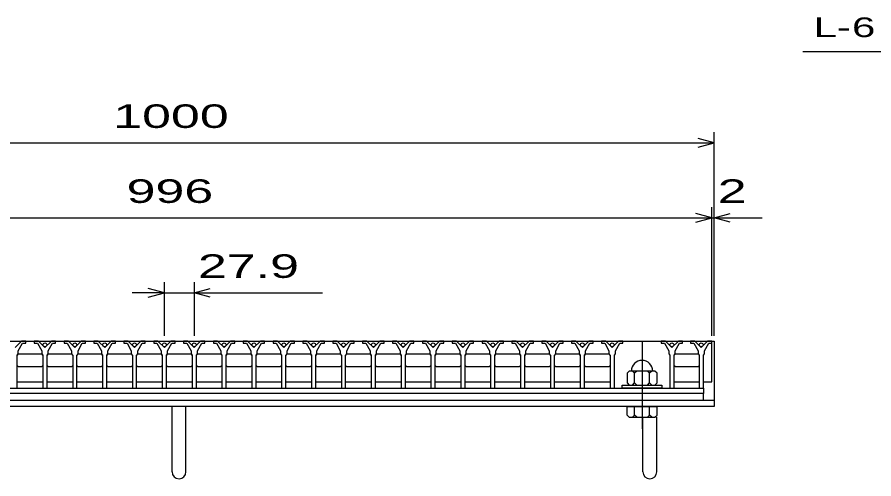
# Model space of a CAD drawing. Units: millimetres, scale not verified. Extents: x -1820 to 1731, y -1282 to 1054.
# Drawn here: x -1001 to -201, y -701 to -270 of the extents above; entities that cross this region are included whole.
import ezdxf
from ezdxf.enums import TextEntityAlignment as Align

# ---------------------------------------------------------------- set-up
doc = ezdxf.new("R2010")
doc.units = ezdxf.units.MM
doc.header["$LTSCALE"] = 10
doc.linetypes.add('CHAIN', pattern=[18.5, 12, -1.5, 3.5, -1.5])
for name, color, linetype, lineweight in [('16', 3, 'Continuous', 25), ('19', 6, 'Continuous', 25), ('22', 2, 'Continuous', 25)]:
    doc.layers.add(name, color=color, linetype=linetype, lineweight=lineweight)
doc.styles.add('ベクトル', font='')
doc.styles.get('ベクトル').set_extended_font_data('ベクトル')

msp = doc.modelspace()

# ---------------------------------------------------------------- linework, layer by layer
at = {"layer": '16'}
for p, q in [((-1348, -572), (-352, -572)), ((-997.2, -572), (-1003.2, -578)), ((-1000.2, -581), (-996.2, -574)), ((-993.2, -572), (-997.2, -572)), ((-996.2, -574), (-993.2, -574)), ((-993.2, -574), (-993.2, -572)), ((-985.3, -572), (-985.3, -574)), ((-981.3, -572), (-985.3, -572)), ((-985.3, -574), (-982.3, -574)), ((-982.3, -574), (-978.3, -581)), ((-975.3, -578), (-981.3, -572)), ((-969.3, -572), (-975.3, -578)), ((-972.3, -581), (-968.3, -574)), ((-965.3, -572), (-969.3, -572)), ((-968.3, -574), (-965.3, -574)), ((-965.3, -574), (-965.3, -572)), ((-957.4, -572), (-957.4, -574)), ((-953.4, -572), (-957.4, -572)), ((-957.4, -574), (-954.4, -574)), ((-954.4, -574), (-950.4, -581)), ((-947.4, -578), (-953.4, -572)), ((-941.4, -572), (-947.4, -578)), ((-944.4, -581), (-940.4, -574)), ((-937.4, -572), (-941.4, -572)), ((-940.4, -574), (-937.4, -574)), ((-937.4, -574), (-937.4, -572)), ((-929.5, -572), (-929.5, -574)), ((-925.5, -572), (-929.5, -572)), ((-929.5, -574), (-926.5, -574)), ((-926.5, -574), (-922.5, -581)), ((-919.5, -578), (-925.5, -572)), ((-913.5, -572), (-919.5, -578)), ((-916.5, -581), (-912.5, -574)), ((-909.5, -572), (-913.5, -572)), ((-912.5, -574), (-909.5, -574)), ((-909.5, -574), (-909.5, -572)), ((-901.6, -572), (-901.6, -574)), ((-897.6, -572), (-901.6, -572)), ((-901.6, -574), (-898.6, -574)), ((-898.6, -574), (-894.6, -581)), ((-891.6, -578), (-897.6, -572)), ((-885.6, -572), (-891.6, -578)), ((-888.6, -581), (-884.6, -574)), ((-881.6, -572), (-885.6, -572)), ((-884.6, -574), (-881.6, -574)), ((-881.6, -574), (-881.6, -572)), ((-873.7, -572), (-873.7, -574)), ((-869.7, -572), (-873.7, -572)), ((-873.7, -574), (-870.7, -574)), ((-870.7, -574), (-866.7, -581)), ((-863.7, -578), (-869.7, -572)), ((-857.7, -572), (-863.7, -578)), ((-860.7, -581), (-856.7, -574)), ((-853.7, -572), (-857.7, -572)), ((-856.7, -574), (-853.7, -574)), ((-853.7, -574), (-853.7, -572)), ((-845.8, -572), (-845.8, -574)), ((-841.8, -572), (-845.8, -572)), ((-845.8, -574), (-842.8, -574)), ((-842.8, -574), (-838.8, -581)), ((-835.8, -578), (-841.8, -572)), ((-829.8, -572), (-835.8, -578)), ((-832.8, -581), (-828.8, -574)), ((-825.8, -572), (-829.8, -572)), ((-828.8, -574), (-825.8, -574)), ((-825.8, -574), (-825.8, -572)), ((-817.9, -572), (-817.9, -574)), ((-813.9, -572), (-817.9, -572)), ((-817.9, -574), (-814.9, -574)), ((-814.9, -574), (-810.9, -581)), ((-807.9, -578), (-813.9, -572)), ((-801.9, -572), (-807.9, -578)), ((-804.9, -581), (-800.9, -574)), ((-797.9, -572), (-801.9, -572)), ((-800.9, -574), (-797.9, -574)), ((-797.9, -574), (-797.9, -572)), ((-790, -572), (-790, -574)), ((-786, -572), (-790, -572)), ((-790, -574), (-787, -574)), ((-787, -574), (-783, -581)), ((-780, -578), (-786, -572)), ((-774, -572), (-780, -578)), ((-777, -581), (-773, -574)), ((-770, -572), (-774, -572)), ((-773, -574), (-770, -574)), ((-770, -574), (-770, -572)), ((-762.1, -572), (-762.1, -574)), ((-758.1, -572), (-762.1, -572)), ((-762.1, -574), (-759.1, -574)), ((-759.1, -574), (-755.1, -581)), ((-752.1, -578), (-758.1, -572)), ((-746.1, -572), (-752.1, -578)), ((-749.1, -581), (-745.1, -574)), ((-742.1, -572), (-746.1, -572)), ((-745.1, -574), (-742.1, -574)), ((-742.1, -574), (-742.1, -572)), ((-734.2, -572), (-734.2, -574)), ((-730.2, -572), (-734.2, -572)), ((-734.2, -574), (-731.2, -574)), ((-731.2, -574), (-727.2, -581)), ((-724.2, -578), (-730.2, -572)), ((-718.2, -572), (-724.2, -578)), ((-721.2, -581), (-717.2, -574)), ((-714.2, -572), (-718.2, -572)), ((-717.2, -574), (-714.2, -574)), ((-714.2, -574), (-714.2, -572)), ((-706.3, -572), (-706.3, -574)), ((-702.3, -572), (-706.3, -572)), ((-706.3, -574), (-703.3, -574)), ((-703.3, -574), (-699.3, -581)), ((-696.3, -578), (-702.3, -572)), ((-690.3, -572), (-696.3, -578)), ((-693.3, -581), (-689.3, -574)), ((-686.3, -572), (-690.3, -572)), ((-689.3, -574), (-686.3, -574)), ((-686.3, -574), (-686.3, -572)), ((-678.4, -572), (-678.4, -574)), ((-674.4, -572), (-678.4, -572)), ((-678.4, -574), (-675.4, -574)), ((-675.4, -574), (-671.4, -581)), ((-668.4, -578), (-674.4, -572)), ((-662.4, -572), (-668.4, -578)), ((-665.4, -581), (-661.4, -574)), ((-658.4, -572), (-662.4, -572)), ((-661.4, -574), (-658.4, -574)), ((-658.4, -574), (-658.4, -572)), ((-650.5, -572), (-650.5, -574)), ((-646.5, -572), (-650.5, -572)), ((-650.5, -574), (-647.5, -574)), ((-647.5, -574), (-643.5, -581)), ((-640.5, -578), (-646.5, -572)), ((-634.5, -572), (-640.5, -578)), ((-637.5, -581), (-633.5, -574)), ((-630.5, -572), (-634.5, -572)), ((-633.5, -574), (-630.5, -574)), ((-630.5, -574), (-630.5, -572)), ((-622.6, -572), (-622.6, -574)), ((-618.6, -572), (-622.6, -572)), ((-622.6, -574), (-619.6, -574)), ((-619.6, -574), (-615.6, -581)), ((-612.6, -578), (-618.6, -572)), ((-606.6, -572), (-612.6, -578)), ((-609.6, -581), (-605.6, -574)), ((-602.6, -572), (-606.6, -572)), ((-605.6, -574), (-602.6, -574)), ((-602.6, -574), (-602.6, -572)), ((-594.7, -572), (-594.7, -574)), ((-590.7, -572), (-594.7, -572)), ((-594.7, -574), (-591.7, -574)), ((-591.7, -574), (-587.7, -581)), ((-584.7, -578), (-590.7, -572)), ((-578.7, -572), (-584.7, -578)), ((-581.7, -581), (-577.7, -574)), ((-574.7, -572), (-578.7, -572)), ((-577.7, -574), (-574.7, -574)), ((-574.7, -574), (-574.7, -572)), ((-566.8, -572), (-566.8, -574)), ((-562.8, -572), (-566.8, -572)), ((-566.8, -574), (-563.8, -574)), ((-563.8, -574), (-559.8, -581)), ((-556.8, -578), (-562.8, -572)), ((-550.8, -572), (-556.8, -578)), ((-553.8, -581), (-549.8, -574)), ((-546.8, -572), (-550.8, -572)), ((-549.8, -574), (-546.8, -574)), ((-546.8, -574), (-546.8, -572)), ((-538.9, -572), (-538.9, -574)), ((-534.9, -572), (-538.9, -572)), ((-538.9, -574), (-535.9, -574)), ((-535.9, -574), (-531.9, -581)), ((-528.9, -578), (-534.9, -572)), ((-522.9, -572), (-528.9, -578)), ((-525.9, -581), (-521.9, -574)), ((-518.9, -572), (-522.9, -572)), ((-521.9, -574), (-518.9, -574)), ((-518.9, -574), (-518.9, -572)), ((-511, -572), (-511, -574)), ((-507, -572), (-511, -572)), ((-511, -574), (-508, -574)), ((-508, -574), (-504, -581)), ((-501, -578), (-507, -572)), ((-495, -572), (-501, -578)), ((-498, -581), (-494, -574)), ((-491, -572), (-495, -572)), ((-494, -574), (-491, -574)), ((-491, -574), (-491, -572)), ((-483.1, -572), (-483.1, -574)), ((-479.1, -572), (-483.1, -572)), ((-483.1, -574), (-480.1, -574)), ((-480.1, -574), (-476.1, -581)), ((-473.1, -578), (-479.1, -572)), ((-467.1, -572), (-473.1, -578)), ((-470.1, -581), (-466.1, -574)), ((-463.1, -572), (-467.1, -572)), ((-466.1, -574), (-463.1, -574)), ((-463.1, -574), (-463.1, -572)), ((-455.2, -572), (-455.2, -574)), ((-451.2, -572), (-455.2, -572)), ((-455.2, -574), (-452.2, -574)), ((-452.2, -574), (-448.2, -581)), ((-445.2, -578), (-451.2, -572)), ((-439.2, -572), (-445.2, -578)), ((-442.2, -581), (-438.2, -574)), ((-435.2, -572), (-439.2, -572)), ((-438.2, -574), (-435.2, -574)), ((-435.2, -574), (-435.2, -572)), ((-399.4, -572), (-399.4, -574)), ((-395.4, -572), (-399.4, -572)), ((-399.4, -574), (-396.4, -574)), ((-396.4, -574), (-392.4, -581)), ((-389.4, -578), (-395.4, -572)), ((-383.4, -572), (-389.4, -578)), ((-386.4, -581), (-382.4, -574)), ((-379.4, -572), (-383.4, -572)), ((-382.4, -574), (-379.4, -574)), ((-379.4, -574), (-379.4, -572)), ((-372, -572), (-372, -574)), ((-368, -572), (-372, -572)), ((-372, -574), (-369, -574)), ((-369, -574), (-365, -581)), ((-362, -578), (-368, -572)), ((-356, -572), (-362, -578)), ((-359, -581), (-355, -574)), ((-352, -572), (-356, -572)), ((-355, -574), (-352, -574)), ((-352, -574), (-352, -572)), ((-352, -610), (-352, -572)), ((-1001.2, -585), (-1000.2, -584)), ((-1000.95, -585), (-999.95, -584)), ((-1000.2, -584), (-1000.2, -581)), ((-999.95, -584), (-978.55, -584)), ((-978.55, -584), (-977.55, -585)), ((-978.3, -581), (-978.3, -584)), ((-978.3, -584), (-977.3, -585)), ((-973.3, -585), (-972.3, -584)), ((-973.05, -585), (-972.05, -584)), ((-972.3, -584), (-972.3, -581)), ((-972.05, -584), (-950.65, -584)), ((-950.65, -584), (-949.65, -585)), ((-950.4, -581), (-950.4, -584)), ((-950.4, -584), (-949.4, -585)), ((-945.4, -585), (-944.4, -584)), ((-945.15, -585), (-944.15, -584)), ((-944.4, -584), (-944.4, -581)), ((-944.15, -584), (-922.75, -584)), ((-922.75, -584), (-921.75, -585)), ((-922.5, -581), (-922.5, -584)), ((-922.5, -584), (-921.5, -585)), ((-917.5, -585), (-916.5, -584)), ((-917.25, -585), (-916.25, -584)), ((-916.5, -584), (-916.5, -581)), ((-916.25, -584), (-894.85, -584)), ((-894.85, -584), (-893.85, -585)), ((-894.6, -581), (-894.6, -584)), ((-894.6, -584), (-893.6, -585)), ((-889.6, -585), (-888.6, -584)), ((-889.35, -585), (-888.35, -584)), ((-888.6, -584), (-888.6, -581)), ((-888.35, -584), (-866.95, -584)), ((-866.95, -584), (-865.95, -585)), ((-866.7, -581), (-866.7, -584)), ((-866.7, -584), (-865.7, -585)), ((-861.7, -585), (-860.7, -584)), ((-861.45, -585), (-860.45, -584)), ((-860.7, -584), (-860.7, -581)), ((-860.45, -584), (-839.05, -584)), ((-839.05, -584), (-838.05, -585)), ((-838.8, -581), (-838.8, -584)), ((-838.8, -584), (-837.8, -585)), ((-833.8, -585), (-832.8, -584)), ((-833.55, -585), (-832.55, -584)), ((-832.8, -584), (-832.8, -581)), ((-832.55, -584), (-811.15, -584)), ((-811.15, -584), (-810.15, -585)), ((-810.9, -581), (-810.9, -584)), ((-810.9, -584), (-809.9, -585)), ((-805.9, -585), (-804.9, -584)), ((-805.65, -585), (-804.65, -584)), ((-804.9, -584), (-804.9, -581)), ((-804.65, -584), (-783.25, -584)), ((-783.25, -584), (-782.25, -585)), ((-783, -581), (-783, -584)), ((-783, -584), (-782, -585)), ((-778, -585), (-777, -584)), ((-777.75, -585), (-776.75, -584)), ((-777, -584), (-777, -581)), ((-776.75, -584), (-755.35, -584)), ((-755.35, -584), (-754.35, -585)), ((-755.1, -581), (-755.1, -584)), ((-755.1, -584), (-754.1, -585)), ((-750.1, -585), (-749.1, -584)), ((-749.85, -585), (-748.85, -584)), ((-749.1, -584), (-749.1, -581)), ((-748.85, -584), (-727.45, -584)), ((-727.45, -584), (-726.45, -585)), ((-727.2, -581), (-727.2, -584)), ((-727.2, -584), (-726.2, -585)), ((-722.2, -585), (-721.2, -584)), ((-721.95, -585), (-720.95, -584)), ((-721.2, -584), (-721.2, -581)), ((-720.95, -584), (-699.55, -584)), ((-699.55, -584), (-698.55, -585)), ((-699.3, -581), (-699.3, -584)), ((-699.3, -584), (-698.3, -585)), ((-694.3, -585), (-693.3, -584)), ((-694.05, -585), (-693.05, -584)), ((-693.3, -584), (-693.3, -581)), ((-693.05, -584), (-671.65, -584)), ((-671.65, -584), (-670.65, -585)), ((-671.4, -581), (-671.4, -584)), ((-671.4, -584), (-670.4, -585)), ((-666.4, -585), (-665.4, -584)), ((-666.15, -585), (-665.15, -584)), ((-665.4, -584), (-665.4, -581)), ((-665.15, -584), (-643.75, -584)), ((-643.75, -584), (-642.75, -585)), ((-643.5, -581), (-643.5, -584)), ((-643.5, -584), (-642.5, -585)), ((-638.5, -585), (-637.5, -584)), ((-638.25, -585), (-637.25, -584)), ((-637.5, -584), (-637.5, -581)), ((-637.25, -584), (-615.85, -584)), ((-615.85, -584), (-614.85, -585)), ((-615.6, -581), (-615.6, -584)), ((-615.6, -584), (-614.6, -585)), ((-610.6, -585), (-609.6, -584)), ((-610.35, -585), (-609.35, -584)), ((-609.6, -584), (-609.6, -581)), ((-609.35, -584), (-587.95, -584)), ((-587.95, -584), (-586.95, -585)), ((-587.7, -581), (-587.7, -584)), ((-587.7, -584), (-586.7, -585)), ((-582.7, -585), (-581.7, -584)), ((-582.45, -585), (-581.45, -584)), ((-581.7, -584), (-581.7, -581)), ((-581.45, -584), (-560.05, -584)), ((-560.05, -584), (-559.05, -585)), ((-559.8, -581), (-559.8, -584)), ((-559.8, -584), (-558.8, -585)), ((-554.8, -585), (-553.8, -584)), ((-554.55, -585), (-553.55, -584)), ((-553.8, -584), (-553.8, -581)), ((-553.55, -584), (-532.15, -584)), ((-532.15, -584), (-531.15, -585)), ((-531.9, -581), (-531.9, -584)), ((-531.9, -584), (-530.9, -585)), ((-526.9, -585), (-525.9, -584)), ((-526.65, -585), (-525.65, -584)), ((-525.9, -584), (-525.9, -581)), ((-525.65, -584), (-504.25, -584)), ((-504.25, -584), (-503.25, -585)), ((-504, -581), (-504, -584)), ((-504, -584), (-503, -585)), ((-499, -585), (-498, -584)), ((-498.75, -585), (-497.75, -584)), ((-498, -584), (-498, -581)), ((-497.75, -584), (-476.35, -584)), ((-476.35, -584), (-475.35, -585)), ((-476.1, -581), (-476.1, -584)), ((-476.1, -584), (-475.1, -585)), ((-471.1, -585), (-470.1, -584)), ((-470.85, -585), (-469.85, -584)), ((-470.1, -584), (-470.1, -581)), ((-469.85, -584), (-448.45, -584)), ((-448.45, -584), (-447.45, -585)), ((-448.2, -581), (-448.2, -584)), ((-448.2, -584), (-447.2, -585)), ((-443.2, -585), (-442.2, -584)), ((-442.2, -584), (-442.2, -581)), ((-392.4, -581), (-392.4, -584)), ((-392.4, -584), (-391.4, -585)), ((-387.4, -585), (-386.4, -584)), ((-387.15, -585), (-386.15, -584)), ((-386.4, -584), (-386.4, -581)), ((-386.15, -584), (-364.75, -584)), ((-365, -581), (-365, -584)), ((-365, -584), (-364, -585)), ((-364.75, -584), (-363.75, -585)), ((-360, -585), (-359, -584)), ((-359, -584), (-359, -581)), ((-1001.2, -616), (-1001.2, -585)), ((-977.3, -585), (-977.3, -616)), ((-973.3, -616), (-973.3, -585)), ((-949.4, -585), (-949.4, -616)), ((-945.4, -616), (-945.4, -585)), ((-921.5, -585), (-921.5, -616)), ((-917.5, -616), (-917.5, -585)), ((-893.6, -585), (-893.6, -616)), ((-889.6, -616), (-889.6, -585)), ((-865.7, -585), (-865.7, -616)), ((-861.7, -616), (-861.7, -585)), ((-837.8, -585), (-837.8, -616)), ((-833.8, -616), (-833.8, -585)), ((-809.9, -585), (-809.9, -616)), ((-805.9, -616), (-805.9, -585)), ((-782, -585), (-782, -616)), ((-778, -616), (-778, -585)), ((-754.1, -585), (-754.1, -616)), ((-750.1, -616), (-750.1, -585)), ((-726.2, -585), (-726.2, -616)), ((-722.2, -616), (-722.2, -585)), ((-698.3, -585), (-698.3, -616)), ((-694.3, -616), (-694.3, -585)), ((-670.4, -585), (-670.4, -616)), ((-666.4, -616), (-666.4, -585)), ((-642.5, -585), (-642.5, -616)), ((-638.5, -616), (-638.5, -585)), ((-614.6, -585), (-614.6, -616)), ((-610.6, -616), (-610.6, -585)), ((-586.7, -585), (-586.7, -616)), ((-582.7, -616), (-582.7, -585)), ((-558.8, -585), (-558.8, -616)), ((-554.8, -616), (-554.8, -585)), ((-530.9, -585), (-530.9, -616)), ((-526.9, -616), (-526.9, -585)), ((-503, -585), (-503, -616)), ((-499, -616), (-499, -585)), ((-475.1, -585), (-475.1, -616)), ((-471.1, -616), (-471.1, -585)), ((-447.2, -585), (-447.2, -616)), ((-443.2, -616), (-443.2, -585)), ((-391.4, -585), (-391.4, -616)), ((-387.4, -616), (-387.4, -585)), ((-364, -585), (-364, -616)), ((-360, -616), (-360, -585)), ((-999.95, -596), (-1000.95, -595)), ((-978.55, -596), (-999.95, -596)), ((-977.55, -595), (-978.55, -596)), ((-972.05, -596), (-973.05, -595)), ((-950.65, -596), (-972.05, -596)), ((-949.65, -595), (-950.65, -596)), ((-944.15, -596), (-945.15, -595)), ((-922.75, -596), (-944.15, -596)), ((-921.75, -595), (-922.75, -596)), ((-916.25, -596), (-917.25, -595)), ((-894.85, -596), (-916.25, -596)), ((-893.85, -595), (-894.85, -596)), ((-888.35, -596), (-889.35, -595)), ((-866.95, -596), (-888.35, -596)), ((-865.95, -595), (-866.95, -596)), ((-860.45, -596), (-861.45, -595)), ((-839.05, -596), (-860.45, -596)), ((-838.05, -595), (-839.05, -596)), ((-832.55, -596), (-833.55, -595)), ((-811.15, -596), (-832.55, -596)), ((-810.15, -595), (-811.15, -596)), ((-804.65, -596), (-805.65, -595)), ((-783.25, -596), (-804.65, -596)), ((-782.25, -595), (-783.25, -596)), ((-776.75, -596), (-777.75, -595)), ((-755.35, -596), (-776.75, -596)), ((-754.35, -595), (-755.35, -596)), ((-748.85, -596), (-749.85, -595)), ((-727.45, -596), (-748.85, -596)), ((-726.45, -595), (-727.45, -596)), ((-720.95, -596), (-721.95, -595)), ((-699.55, -596), (-720.95, -596)), ((-698.55, -595), (-699.55, -596)), ((-693.05, -596), (-694.05, -595)), ((-671.65, -596), (-693.05, -596)), ((-670.65, -595), (-671.65, -596)), ((-665.15, -596), (-666.15, -595)), ((-643.75, -596), (-665.15, -596)), ((-642.75, -595), (-643.75, -596)), ((-637.25, -596), (-638.25, -595)), ((-615.85, -596), (-637.25, -596)), ((-614.85, -595), (-615.85, -596)), ((-609.35, -596), (-610.35, -595)), ((-587.95, -596), (-609.35, -596)), ((-586.95, -595), (-587.95, -596)), ((-581.45, -596), (-582.45, -595)), ((-560.05, -596), (-581.45, -596)), ((-559.05, -595), (-560.05, -596)), ((-553.55, -596), (-554.55, -595)), ((-532.15, -596), (-553.55, -596)), ((-531.15, -595), (-532.15, -596)), ((-525.65, -596), (-526.65, -595)), ((-504.25, -596), (-525.65, -596)), ((-503.25, -595), (-504.25, -596)), ((-497.75, -596), (-498.75, -595)), ((-476.35, -596), (-497.75, -596)), ((-475.35, -595), (-476.35, -596)), ((-469.85, -596), (-470.85, -595)), ((-448.45, -596), (-469.85, -596)), ((-447.45, -595), (-448.45, -596)), ((-429.3, -600), (-431.3, -602)), ((-405.3, -600), (-429.3, -600)), ((-424.3, -602), (-426.3, -600)), ((-422.3, -600), (-424.3, -602)), ((-410.3, -602), (-412.3, -600)), ((-408.3, -600), (-410.3, -602)), ((-403.3, -602), (-405.3, -600)), ((-386.15, -596), (-387.15, -595)), ((-364.75, -596), (-386.15, -596)), ((-363.75, -595), (-364.75, -596)), ((-431.3, -602), (-431.3, -611)), ((-424.3, -611), (-424.3, -602)), ((-410.3, -611), (-410.3, -602)), ((-403.3, -611), (-403.3, -602)), ((-1340.25, -616), (-359.75, -616)), ((-1005.2, -616), (-1001.2, -616)), ((-1000.95, -610), (-977.55, -610)), ((-977.3, -616), (-973.3, -616)), ((-973.05, -610), (-949.65, -610)), ((-949.4, -616), (-945.4, -616)), ((-945.15, -610), (-921.75, -610)), ((-921.5, -616), (-917.5, -616)), ((-917.25, -610), (-893.85, -610)), ((-893.6, -616), (-889.6, -616)), ((-889.35, -610), (-865.95, -610)), ((-865.7, -616), (-861.7, -616)), ((-861.45, -610), (-838.05, -610)), ((-837.8, -616), (-833.8, -616)), ((-833.55, -610), (-810.15, -610)), ((-809.9, -616), (-805.9, -616)), ((-805.65, -610), (-782.25, -610)), ((-782, -616), (-778, -616)), ((-777.75, -610), (-754.35, -610)), ((-754.1, -616), (-750.1, -616)), ((-749.85, -610), (-726.45, -610)), ((-726.2, -616), (-722.2, -616)), ((-721.95, -610), (-698.55, -610)), ((-698.3, -616), (-694.3, -616)), ((-694.05, -610), (-670.65, -610)), ((-670.4, -616), (-666.4, -616)), ((-666.15, -610), (-642.75, -610)), ((-642.5, -616), (-638.5, -616)), ((-638.25, -610), (-614.85, -610)), ((-614.6, -616), (-610.6, -616)), ((-610.35, -610), (-586.95, -610)), ((-586.7, -616), (-582.7, -616)), ((-582.45, -610), (-559.05, -610)), ((-558.8, -616), (-554.8, -616)), ((-554.55, -610), (-531.15, -610)), ((-530.9, -616), (-526.9, -616)), ((-526.65, -610), (-503.25, -610)), ((-503, -616), (-499, -616)), ((-498.75, -610), (-475.35, -610)), ((-475.1, -616), (-471.1, -616)), ((-470.85, -610), (-447.45, -610)), ((-447.2, -616), (-443.2, -616)), ((-435.8, -616), (-435.8, -613)), ((-435.8, -613), (-398.8, -613)), ((-398.8, -616), (-435.8, -616)), ((-431.3, -611), (-429.3, -613)), ((-426.3, -613), (-424.3, -611)), ((-424.3, -611), (-422.3, -613)), ((-412.3, -613), (-410.3, -611)), ((-410.3, -611), (-408.3, -613)), ((-405.3, -613), (-403.3, -611)), ((-398.8, -613), (-398.8, -616)), ((-391.4, -616), (-387.4, -616)), ((-387.15, -610), (-364.25, -610)), ((-364, -616), (-360, -616)), ((-359.75, -610), (-352, -610)), ((-359.75, -616), (-359.75, -621)), ((-359.75, -621), (-1340.25, -621)), ((-359.75, -627), (-359.75, -621)), ((-1340.25, -627), (-359.75, -627))]:
    msp.add_line(p, q, dxfattribs=at)
at = {"layer": '16', "linetype": 'CHAIN'}
msp.add_line((-417.3, -573), (-417.3, -654), dxfattribs=at)
at = {"layer": '16'}
for centre in [(-975.3, -575.5), (-947.4, -575.5), (-919.5, -575.5), (-891.6, -575.5), (-863.7, -575.5), (-835.8, -575.5), (-807.9, -575.5), (-780, -575.5), (-752.1, -575.5), (-724.2, -575.5), (-696.3, -575.5), (-668.4, -575.5), (-640.5, -575.5), (-612.6, -575.5), (-584.7, -575.5), (-556.8, -575.5), (-528.9, -575.5), (-501, -575.5), (-473.1, -575.5), (-445.2, -575.5), (-389.4, -575.5), (-362, -575.5)]:
    msp.add_circle(centre, 1.8, dxfattribs=at)
msp.add_arc((-417.3, -600), 10, 0, 180, dxfattribs=at)
at = {"layer": '19'}
for p, q in [((-352, -572), (-350, -572)), ((-350, -572), (-350, -627)), ((-1350, -627), (-350, -627)), ((-350, -627), (-350, -633)), ((-350, -633), (-1350, -633)), ((-856.5, -694.11), (-856.5, -633)), ((-843.5, -694.11), (-843.5, -633)), ((-431.3, -641), (-431.3, -633)), ((-431.3, -633), (-403.3, -633)), ((-424.3, -641), (-424.3, -633)), ((-410.3, -641), (-410.3, -633)), ((-403.3, -641), (-403.3, -633)), ((-431.3, -641), (-429.3, -643)), ((-429.3, -643), (-405.3, -643)), ((-424.3, -641), (-426.3, -643)), ((-422.3, -643), (-424.3, -641)), ((-416.5, -694.11), (-416.5, -643)), ((-410.3, -641), (-412.3, -643)), ((-408.3, -643), (-410.3, -641)), ((-405.3, -643), (-403.3, -641)), ((-403.5, -694.11), (-403.5, -643))]:
    msp.add_line(p, q, dxfattribs=at)
for centre in [(-850, -694.11), (-410, -694.11)]:
    msp.add_arc(centre, 6.5, 180, 0, dxfattribs=at)
at = {"layer": '22', "color": 4}
for p, q in [((-267, -301.5), (-67, -301.5)), ((-350, -387), (-365, -383)), ((-350, -567), (-350, -377)), ((-1350, -387), (-350, -387)), ((-365, -391), (-350, -387)), ((-352, -567), (-352, -447)), ((-350, -567), (-350, -447)), ((-352, -457), (-367, -453)), ((-350, -457), (-335, -453)), ((-1348, -457), (-352, -457)), ((-367, -461), (-352, -457)), ((-352, -457), (-350, -457)), ((-335, -461), (-350, -457)), ((-350, -457), (-305, -457)), ((-863.7, -567), (-863.7, -517)), ((-835.8, -517), (-835.8, -567)), ((-863.7, -527), (-893.7, -527)), ((-863.7, -527), (-878.7, -523)), ((-878.7, -531), (-863.7, -527)), ((-863.7, -527), (-835.8, -527)), ((-835.8, -527), (-820.8, -523)), ((-820.8, -531), (-835.8, -527)), ((-835.8, -527), (-715.8, -527))]:
    msp.add_line(p, q, dxfattribs=at)

# ---------------------------------------------------------------- texts
at = {"layer": '22', "style": 'ベクトル'}
for s, height, width, p in [('L-', 18.33, 1.6, (-257, -279)), (' 6 ', 18.33, 1.6, (-232, -279)), (' 1000 ', 21.99, 1.65, (-925, -362)), (' 996 ', 21.99, 1.65, (-912.5, -432)), (' 2 ', 21.99, 1.65, (-360, -432)), (' 27.9 ', 21.99, 1.65, (-845.8, -502))]:
    msp.add_text(s, height=height, dxfattribs=dict(at, width=width)).set_placement(p, align=Align.MIDDLE_LEFT)

doc.saveas('drawing.dxf')
